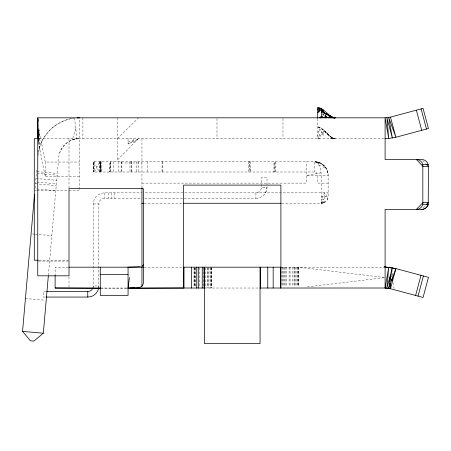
<?xml version="1.0" encoding="UTF-8"?>
<svg xmlns="http://www.w3.org/2000/svg" width="451" height="451" viewBox="0 0 451 451"><rect width="100%" height="100%" fill="white"/><g stroke="black" fill="none" stroke-linecap="round" stroke-linejoin="round"><path stroke-width="0.34" stroke-dasharray="2.25 1.69" d="M328.136 183.123L317.713 183.123L317.713 175.478A3.473 3.473 0 0 0 314.24 172.006L93.323 172.006L93.442 161.588L93.442 172.006M100.156 172.006L100.376 161.588L100.376 172.006M248.524 161.588L248.524 172.006M275.753 172.006L275.753 161.588M36.649 170.207L35.02 188.873L36.401 188.997M48.387 275.234L58.669 157.687A20.842 20.842 0 0 1 79.432 138.66C70.762 138.575 62.531 144.455 59.746 152.658M98.684 288.026L98.882 203.965A5.559 5.559 0 0 1 104.44 198.406L141.952 198.406M327.206 199.793L328.136 196.32L328.136 175.478C328.289 168.06 321.659 161.435 314.24 161.588L93.323 161.588L93.323 172.006M79.432 176.769L45.28 176.769L39.778 149.072A208.413 147.37 0 0 1 39.011 144.765L38.459 142.189L39.011 138.869M92.917 288.026L93.323 285.94L93.323 203.965A11.117 11.117 0 0 1 104.44 192.848L141.952 192.848M38.042 155.206L39.795 146.603C44.548 131.946 57.846 120.445 73.169 118.359M75.717 128.462L72.352 139.9L76.958 138.807L74.477 118.117M317.713 137.938L319.641 138.35L317.713 135.875L318.682 133.874L321.54 136.208L319.641 135.965L318.682 133.874L318.682 131.359L319.641 128.659L323.615 135.086L321.54 134.404L321.54 132.171L323.615 133.208L323.615 131.004C327.888 132.814 330.2 138.215 335.082 138.66L332.477 138.581L335.082 138.66C327.443 137.826 325.115 127.892 317.713 126.849L319.641 127.233M255.886 198.406A11.117 11.117 0 0 0 265.509 192.848L266.62 190.17L267.003 187.289L267.003 177.564L261.445 177.564L261.445 187.289A5.559 5.559 0 0 1 255.886 192.848L255.886 198.406L144.326 198.406M265.509 192.848L266.834 189.223L267.003 187.289L261.445 187.289M391.88 275.048L393.334 272.703M281.824 203.271L321.185 203.271L328.136 192.848L144.061 192.848M423.179 207.939L426.054 204.963M117.638 159.75L138.48 138.66L133.27 142.212L138.48 138.66M117.638 138.491L138.48 117.818M318.682 131.359L321.54 128.856L323.615 130.424L323.615 129.911C327.246 132.938 330.053 137.95 335.082 138.66L329.884 138.592L335.082 138.66C330.211 137.797 327.088 133.045 323.615 129.911M322.984 203.035L324.438 202.025L321.185 203.035L322.967 201.535L325.425 201.535L321.185 203.035L322.984 203.035L321.185 203.271L321.185 175.478C320.96 170.478 320.12 162.867 314.24 161.588L314.24 172.006M321.54 134.404L323.615 133.208M128.061 143.982L133.27 141.321M128.061 141.907L133.27 140.284M316.901 162.642L318.096 162.321L321.101 163.674L324.066 165.658L325.723 168.031L324.094 167.671L322.657 165.613L324.066 165.658L319.156 165.658M321.056 172.772L306.347 175.478L328.136 175.478A13.896 13.896 0 0 0 314.24 161.588M307.294 286.937L384.404 277.686M320.12 163.082L318.722 163.132L315.599 161.853L318.102 163.927L318.722 163.132L316.952 161.853L321.958 163.927M322.617 114.577L323.863 114.554M39.136 138.66L384.399 138.66M38.876 128.744L39.011 130.029A208.413 147.37 0 0 0 39.778 134.336L45.28 162.033L79.432 162.033M121.11 162.974L141.952 162.974M141.952 183.123L306.347 183.123L306.347 161.588M34.276 190.762L36.356 190.762M37.055 190.762L68.315 190.762M69.009 190.762L79.432 190.762L79.432 117.818M321.185 196.32L328.136 196.32M144.061 203.271L182.723 203.271M93.323 203.965L98.882 203.965M39.136 260.233L68.315 260.233M38.442 261.078L68.315 261.078M68.422 267.184L55.118 267.184L55.118 274.822M144.066 267.184L183.636 267.184M280.894 267.184L384.399 267.184M100.635 288.026L127.357 288.026M204.545 288.026L259.348 288.026M100.968 288.307L127.362 288.307M46.087 291.498L43.307 291.498L43.307 297.057L45.388 297.057M332.477 138.581L334.428 138.654M37.224 171.634L57.294 173.393M37.067 173.426L57.136 175.18M35.928 178.495L56.691 180.31M37.01 182.074L56.386 183.771M35.466 183.749L56.228 185.564M37.095 189.059L55.783 190.694M32.466 233.979L34.541 234.165M35.234 234.221L51.842 235.676M25.425 298.523L44.801 300.219M384.404 277.517L298.263 267.184L298.263 286.633M317.713 126.956L321.54 128.411L329.884 136.399L332.477 138.023L334.428 138.632L332.477 137.944M322.617 114.926L323.863 115.253M332.477 137.933L334.428 138.615M322.617 113.573L323.863 114.052M319.641 127.407L318.682 126.951L321.54 128.411M322.442 113.804L324.038 114.87M422.7 160.494L426.054 163.967M325.791 167.761L327.866 172.772M38.064 140.272L38.459 142.189L38.453 139.472M393.018 282.63L394.112 288.471M392.077 274.501L392.269 276.564M38.374 139.534L38.459 142.189M318.682 137.403L318.682 138.339L317.713 138.66L317.713 118.123M298.184 267.184L298.184 286.633M298.066 267.184L298.066 286.633M297.265 267.184L297.265 286.633M296.91 267.184L296.91 286.633M295.36 267.184L295.36 286.633M294.791 267.184L294.791 286.633M294.035 267.184L294.035 286.633M292.581 267.184L292.581 286.633M290.055 267.184L290.055 286.633M289.102 267.184L289.102 286.633M286.577 267.184L286.577 286.633M285.128 267.184L285.128 286.633M284.367 267.184L284.367 286.633M283.797 267.184L283.797 286.633M282.98 118.517L282.98 138.66M282.247 267.184L282.247 286.633M281.892 267.184L281.892 286.633M274.992 172.006L274.992 161.588L273.949 172.006L273.949 161.588M250.328 161.588L250.328 172.006L249.285 161.588L249.285 172.006M216.982 118.517L216.982 138.66M211.423 267.184L211.423 288.026M211.344 267.877L211.344 288.026M211.226 267.877L211.226 288.026M210.425 267.877L210.425 288.026M210.07 267.184L210.07 288.026M208.52 267.877L208.52 288.026M207.95 267.184L207.95 288.026M207.195 267.877L207.195 288.026M205.741 267.877L205.741 288.026M203.221 267.877L203.221 286.633M199.737 267.877L199.737 286.633M195.413 267.877L195.413 286.633M195.052 267.877L195.052 286.633M194.257 267.184L194.257 286.633M194.133 267.877L194.133 286.633M194.054 267.877L194.054 286.633M162.794 161.588L162.794 172.006M162.084 161.588L162.084 172.006M147.347 161.588L147.347 172.006M141.952 138.66L141.952 187.988M138.48 161.588L138.48 172.006M136.557 161.588L136.557 172.006M133.27 138.66L133.27 141.338L128.061 144.016L128.061 138.66M131.534 161.588L131.534 172.006M131.359 161.588L131.359 172.006M129.973 161.588L129.973 172.006M121.821 161.588L121.821 172.006M121.11 161.588L121.11 172.006M118.861 161.588L118.861 172.006M117.638 117.818L117.638 161.588M114.858 192.848L114.858 198.406M113.669 161.588L113.669 172.006M111.854 192.848L111.854 198.406M110.692 161.588L110.585 172.006M110.275 172.006L110.275 161.588L109.762 172.006L109.762 161.588M108.843 192.848L108.843 198.406M104.44 192.848L104.44 198.406M101.199 161.588L101.199 172.006L100.691 161.588L100.691 172.006M100.274 161.588L100.274 172.006M99.806 172.006L99.806 161.588L94.344 172.006L94.344 161.588M99.254 161.588L99.254 172.006L93.791 161.588L93.791 172.006M82.905 117.818L82.905 138.66M69.009 138.66L69.009 187.949M69.009 276.908L69.009 288.026M45.28 162.033L45.28 176.769M39.778 134.336L39.778 149.072M39.011 130.029L39.011 144.765M92.838 288.212A5.559 5.559 0 0 0 93.323 285.94L98.882 285.94A11.117 11.117 0 0 1 98.639 288.251M327.9 198.119A6.945 6.945 0 0 1 321.185 203.271M38.335 152.517A41.684 41.684 0 0 1 73.812 118.201M324.664 192.848L321.185 199.793A3.473 3.473 0 0 0 324.664 196.32L324.664 192.848"/><path stroke-width="0.68" d="M38.098 130.897L38.07 138.931L37.833 128.924M37.816 128.794L37.749 138.66L37.749 117.818L385.103 117.818L390.493 117.108L423.055 108.387L428.45 128.518L395.888 137.239L388.734 138.502L385.103 138.66M48.325 275.927L43.313 333.21L33.904 341.108L30.442 340.804L22.55 331.395L34.53 194.494M426.533 204.466L428.45 202.482L423.055 202.482L416.346 209.427A6.945 6.709 -90 0 0 422.829 204.28L422.829 164.654A6.945 6.709 -90 0 0 416.346 159.502L423.055 166.447L428.45 166.447L428.219 204.28A6.945 6.709 90 0 1 421.741 209.427L385.103 209.427L385.103 288.026L390.493 288.736L423.055 297.457L428.45 277.326L395.888 268.604C375.954 265.729 384.816 266.721 395.888 268.604L390.493 288.736L385.481 288.009L259.844 288.026M129.448 277.602L128.061 288.307L183.636 288.026L183.636 185.113L280.894 185.113L280.894 288.026M385.103 288.026L388.734 267.342L386.919 288.104L392.342 267.815L388.723 288.341L395.888 268.604M415.596 295.461L420.992 275.33M418.021 296.11L423.416 275.978M143.345 264.867L142.195 266.231M388.266 288.251L390.29 284.756M391.147 276.221L390.053 277.979L390.921 278.881M323.615 110.907L321.377 109.503L319.556 110.01L317.713 112.513L319.556 111.685L318.637 110.726M321.377 116.273L319.556 117.767L322.059 117.818L321.377 116.273L323.615 117.66L326.4 117.818L325.103 116.741L325.103 115.214L326.586 117.418L332.302 117.7L332.302 117.097L329.54 115.27L323.615 110.1L321.377 108.539L317.713 107.4L317.713 118.151M324.038 112.767L325.103 113.613L326.586 113.861L329.54 116.161L328.063 114.892L325.103 113.613L323.615 111.859L319.556 110.01L318.637 108.556L319.556 107.975L320.464 108.742M322.972 111.921L321.377 110.653L321.377 117.395L322.493 116.967M325.599 117.339L326.586 116.967L325.103 115.58L326.586 117.418M140.284 266.733L128.061 267.184M321.377 112.186L323.615 111.859L325.103 113.9L328.063 114.892L329.54 116.273L326.586 113.861M134.686 287.969L128.061 288.307C132.831 287.157 141.941 289.976 143.345 283.386L143.345 188.586L69.009 188.586L69.009 275.815L37.749 275.815L37.749 117.818M77.036 117.891L79.432 117.818M38.442 138.66L34.276 138.66L34.276 260.233L38.442 260.233M422.829 164.654L428.219 164.654L428.45 166.447L426.533 164.463M141.952 203.271L143.362 203.271M183.422 203.271L281.125 203.271M422.829 204.28L428.219 204.28A6.945 6.709 -90 0 1 421.741 209.427M69.009 267.184L143.362 267.184M183.495 267.184L281.091 267.184M100.274 274.586L128.061 274.586M55.118 275.522L55.118 288.026L100.646 288.026M127.949 288.026L204.545 288.026M46.78 291.498L87.765 291.498A5.559 5.559 0 0 0 92.579 288.719M46.087 297.057L87.765 297.057A11.117 11.117 0 0 0 98.504 288.815M329.54 115.422L332.302 117.136L335.082 117.818L328.063 117.739L329.54 117.395L335.082 117.818L332.302 117.57L335.082 117.818L332.302 117.26M55.118 288.026L100.274 288.307M321.377 117.395L323.863 117.486M321.377 111.769L323.615 111.859L323.615 110.1M335.082 117.818L332.302 117.097M318.637 108.556L321.377 108.539M22.55 331.395L43.313 333.21M317.713 109.773L319.556 110.01M317.713 108.02L320.768 108.826M329.54 115.851L331.75 116.978M321.935 109.458L323.615 110.557M321.377 110.653L323.237 112.276M390.639 278.836L389.636 277.912L389.957 281.971M391.648 279.755L392.652 280.68L392.331 277.247M391.789 279.783L392.652 280.68M325.475 115.653L326.214 116.527M421.093 108.911L426.483 129.042M416.346 110.185L421.741 130.316M390.493 117.108L395.888 137.239L388.723 117.502L392.342 138.029L386.919 117.739L388.734 138.502L385.103 117.818L385.103 159.502L421.741 159.502A6.945 6.709 -90 0 1 428.219 164.654M38.064 121.043L37.828 118.647L38.059 138.863M391.626 269.698L391.818 271.756M390.064 283.324L390.493 288.736M329.54 115.27L329.54 116.521M280.539 267.184L280.539 288.026M273.171 267.184L273.171 288.026M267.776 267.184L267.776 288.026M260.407 267.184L260.407 288.026M260.052 267.184L260.052 343.6L204.478 343.6L204.478 267.184M204.123 267.184L204.123 288.026M202.262 267.184L202.262 288.026M198.288 267.184L198.288 288.026M196.754 267.184L196.754 288.026M191.359 267.184L191.359 288.026M183.991 267.184L183.991 288.026M141.952 187.988L141.952 286.633M128.061 267.184L128.061 295.428L100.274 295.428L100.274 267.184M87.765 291.498L87.765 297.057M334.383 117.801L332.302 117.531L334.383 117.818"/></g></svg>
